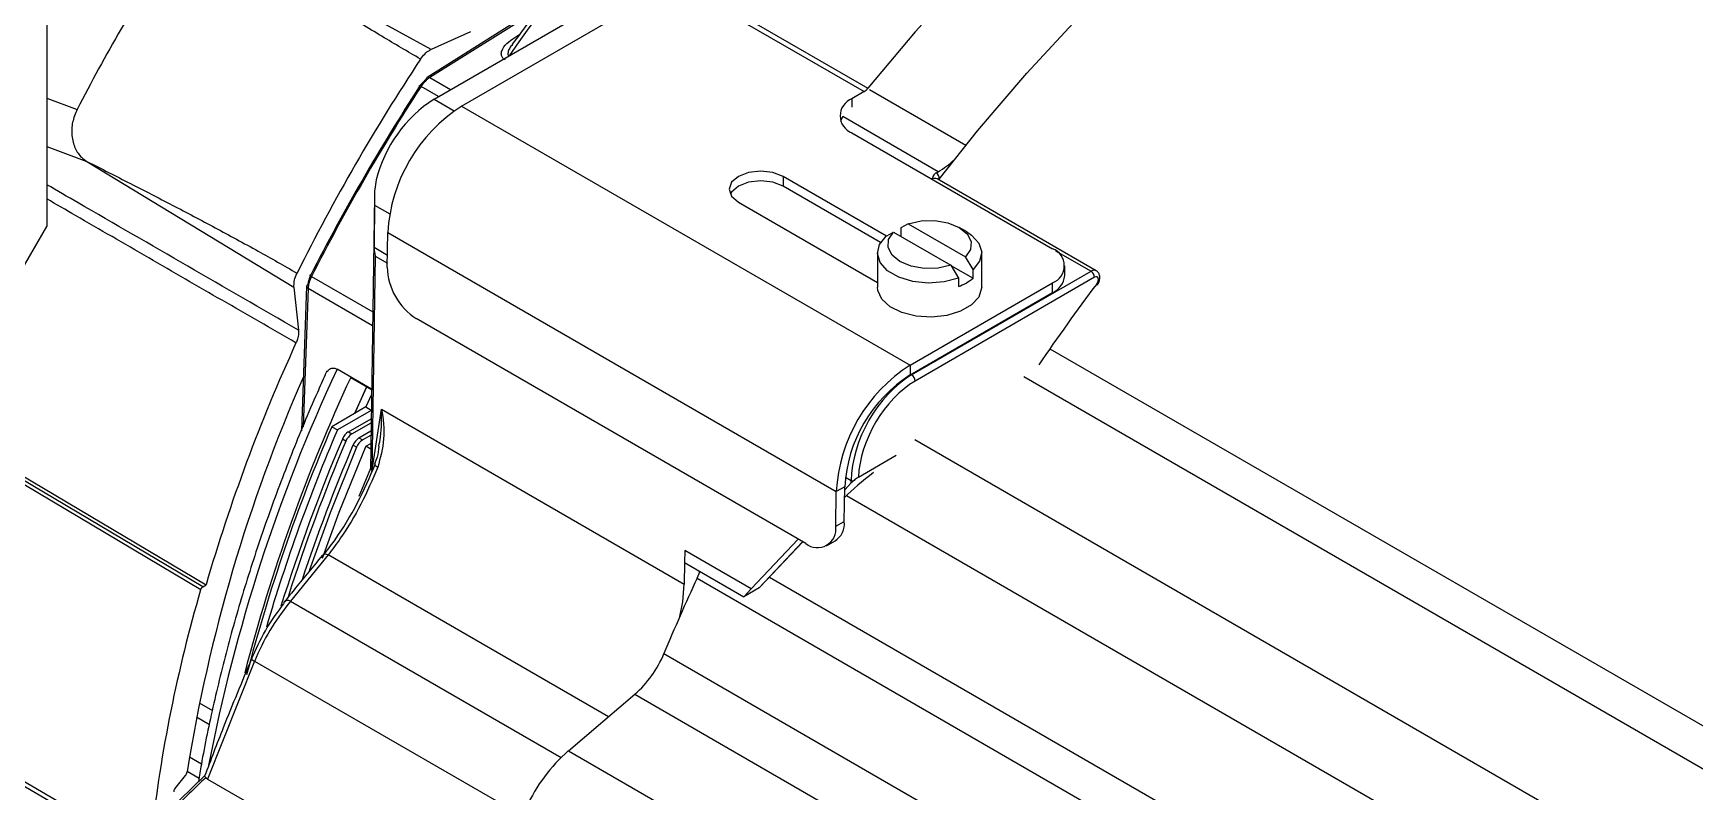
# Model space of a CAD drawing. Extents: x 7 to 135, y 1 to 99.
# Drawn here: x 16.031 to 21.008, y 79.508 to 81.779 of the extents above; entities that cross this region are included whole.
import ezdxf

# ---------------------------------------------------------------- set-up
doc = ezdxf.new("R2010")
doc.units = 0
doc.header["$MEASUREMENT"] = 0
doc.layers.add('OBJECT', color=7, linetype='CONTINUOUS')

msp = doc.modelspace()

# ---------------------------------------------------------------- linework, layer by layer
at = {"layer": 'OBJECT'}
for p, q in [((16.0712, 86.5282), (16.0712, 81.2003)), ((17.2224, 81.7305), (16.5864, 82.0797)), ((17.2315, 81.5821), (17.9667, 82.0066)), ((17.9657, 81.9409), (18.5314, 81.6143)), ((17.3141, 81.5613), (17.9545, 81.9309)), ((17.9545, 81.9309), (18.5202, 81.6044)), ((17.5505, 81.8599), (17.2106, 81.6469)), ((17.5429, 81.8497), (17.2183, 81.6463)), ((17.341, 81.7833), (17.2224, 81.7305)), ((17.4735, 81.7669), (17.4883, 81.7763)), ((17.2183, 81.6463), (17.2805, 81.6104)), ((17.2444, 81.5896), (17.1923, 81.6197)), ((18.5202, 81.6044), (18.4832, 81.583)), ((18.536, 81.6107), (18.8246, 81.4441)), ((16.0712, 81.5849), (16.1619, 81.5512)), ((17.2315, 81.5821), (17.292, 81.5472)), ((17.3141, 81.5613), (18.6576, 80.7857)), ((18.4832, 81.583), (18.4832, 81.5576)), ((18.4558, 81.5298), (18.4492, 81.5173)), ((18.7415, 81.3648), (18.4558, 81.5298)), ((16.0712, 81.4403), (16.1914, 81.3956)), ((18.4832, 81.481), (19.0843, 81.134)), ((16.1914, 81.3956), (16.8118, 81.0194)), ((18.5869, 81.1721), (18.2774, 81.3508)), ((18.2774, 81.3508), (18.2774, 81.3214)), ((18.7363, 81.3618), (18.7415, 81.3648)), ((19.2152, 81.0681), (18.7383, 81.3434)), ((17.053, 81.2915), (17.0407, 80.4712)), ((18.5693, 81.1529), (18.2774, 81.3214)), ((17.0532, 81.2648), (17.0985, 81.2387)), ((18.1431, 81.2732), (18.5596, 81.0328)), ((15.9828, 81.0472), (16.0712, 81.2003)), ((18.652, 81.2091), (18.6295, 81.1968)), ((18.6295, 81.1968), (18.6295, 81.1714)), ((18.652, 81.2091), (18.8236, 81.11)), ((18.8264, 81.1854), (18.8044, 81.198)), ((17.0913, 81.0788), (17.0928, 81.1824)), ((17.0928, 81.1824), (18.4364, 80.4068)), ((18.5856, 81.1714), (18.6081, 81.1838)), ((18.6081, 81.1838), (18.7797, 81.0847)), ((17.0548, 81.1123), (17.0451, 80.465)), ((17.0918, 81.1141), (17.0516, 81.1373)), ((17.0548, 81.1123), (17.0915, 81.0911)), ((18.5596, 81.1216), (18.5596, 81.0193)), ((18.8461, 81.0717), (18.8236, 81.11)), ((18.8721, 81.0193), (18.8721, 81.1216)), ((19.0936, 81.128), (19.1999, 81.0666)), ((16.864, 81.0509), (17.0478, 80.9449)), ((18.6622, 80.7562), (19.1999, 81.0666)), ((19.2105, 81.0485), (18.6728, 80.738)), ((18.7797, 81.0847), (18.8022, 81.0464)), ((18.7801, 81.0841), (18.8461, 81.046)), ((18.8022, 81.0464), (18.8022, 81.0207)), ((18.8461, 81.046), (18.8461, 81.0717)), ((19.1209, 81.0536), (19.1209, 81.083)), ((16.8118, 81.0194), (16.8254, 80.8903)), ((16.8496, 81.0216), (16.8339, 80.5892)), ((16.854, 81.0151), (16.839, 80.6012)), ((17.0471, 80.9036), (16.854, 81.0151)), ((18.6576, 80.7857), (19.0843, 81.032)), ((18.6576, 80.7563), (19.0843, 81.0026)), ((19.0843, 81.0026), (19.0843, 81.032)), ((18.3449, 80.2513), (17.1781, 80.9248)), ((19.0765, 80.8348), (29.3657, 74.8949)), ((17.0443, 80.7137), (16.9407, 80.7735)), ((16.9817, 80.7489), (17.0443, 80.7128)), ((18.6576, 80.7857), (18.6576, 80.7563)), ((18.6598, 80.7575), (18.6622, 80.7562)), ((18.9982, 80.7517), (28.7422, 75.1267)), ((16.9941, 80.6412), (17.0299, 80.7212)), ((16.9944, 80.6414), (17.03, 80.7211)), ((17.0441, 80.6979), (17.0272, 80.6603)), ((15.6488, 80.6623), (16.5482, 80.1278)), ((16.5385, 80.1218), (15.6526, 80.6482)), ((17.0272, 80.6603), (16.9249, 80.6013)), ((17.0433, 80.65), (16.9419, 80.5915)), ((17.0272, 80.6603), (17.0434, 80.651)), ((17.0451, 80.465), (17.074, 80.6537)), ((17.074, 80.6537), (17.9808, 80.1302)), ((16.5322, 80.113), (15.6526, 80.6357)), ((16.9249, 80.6013), (16.9419, 80.5915)), ((16.9746, 80.5859), (17.043, 80.6253)), ((16.9851, 80.5798), (17.0428, 80.6131)), ((16.9673, 80.5583), (16.9568, 80.5644)), ((16.9746, 80.5859), (16.9851, 80.5798)), ((16.9991, 80.54), (16.9885, 80.5461)), ((17.0063, 80.5675), (17.0424, 80.5884)), ((17.0063, 80.5675), (17.0169, 80.5615)), ((17.0169, 80.5615), (17.0422, 80.5761)), ((17.0266, 80.5426), (17.0419, 80.5514)), ((17.0416, 80.5339), (17.0266, 80.5426)), ((18.6713, 80.563), (28.4513, 74.9171)), ((18.5028, 80.4504), (18.6162, 80.5158)), ((17.0407, 80.4761), (17.0064, 80.3918)), ((18.4638, 80.4505), (18.4813, 80.4404)), ((18.4348, 80.3032), (18.4364, 80.4068)), ((18.4618, 80.421), (18.4364, 80.4068)), ((18.4603, 80.3174), (18.4618, 80.421)), ((18.4617, 80.4121), (18.4813, 80.4328)), ((18.4669, 80.3952), (28.3277, 74.7027)), ((18.4813, 80.4328), (18.4813, 80.4404)), ((18.4348, 80.3032), (18.4603, 80.3174)), ((18.1813, 80.1155), (18.3219, 80.2645)), ((18.2056, 80.1191), (18.3355, 80.2567)), ((18.2078, 80.1207), (18.3359, 80.2565)), ((18.4072, 80.245), (18.4327, 80.2592)), ((16.9142, 80.2174), (16.801, 80.0791)), ((16.8954, 80.2147), (16.896, 80.2155)), ((17.7536, 79.7328), (16.9142, 80.2174)), ((17.9817, 80.1951), (17.9808, 80.1302)), ((17.9823, 80.2305), (17.9817, 80.1951)), ((17.9824, 80.2304), (17.9817, 80.1951)), ((17.9817, 80.1951), (18.1595, 80.0924)), ((18.1813, 80.1155), (17.9823, 80.2305)), ((18.0195, 80.1477), (28.7788, 73.9365)), ((18.0269, 80.1647), (18.0269, 80.169)), ((18.2362, 80.1508), (28.2928, 74.3453)), ((16.5385, 80.1218), (16.5482, 80.1278)), ((18.2056, 80.1191), (18.1595, 80.0924)), ((18.1595, 80.0924), (18.1815, 80.1157)), ((18.1815, 80.1157), (18.1813, 80.1155)), ((16.801, 80.0791), (17.6119, 79.611)), ((16.6939, 79.8994), (16.553, 79.5464)), ((16.6939, 79.8994), (17.4962, 79.4362)), ((17.92, 79.922), (28.6734, 73.7142)), ((17.6338, 79.631), (17.833, 79.8003)), ((17.833, 79.8003), (20.9987, 77.9728)), ((16.528, 79.7742), (16.5672, 79.7515)), ((16.5585, 79.7088), (16.5196, 79.7312)), ((16.4986, 79.6129), (16.5347, 79.5921)), ((17.6338, 79.631), (20.7995, 77.8035)), ((16.3597, 79.316), (15.933, 79.5656)), ((15.9399, 79.5767), (16.3639, 79.3288)), ((16.5433, 79.5556), (16.4314, 79.4469)), ((16.4549, 79.5175), (16.4866, 79.5569)), ((16.5275, 79.5479), (16.4917, 79.5686)), ((16.553, 79.5464), (17.3251, 79.1006))]:
    msp.add_line(p, q, dxfattribs=at)
at = {"layer": 'OBJECT', "flags": 128}
for points in [[(21.1397, 83.1201), (20.998, 83.1254), (20.852, 83.1181), (20.7021, 83.0982), (20.549, 83.0656), (20.3933, 83.0207), (20.2354, 82.9634), (20.0761, 82.894), (19.9158, 82.8128), (19.7553, 82.7202), (19.595, 82.6163), (19.4357, 82.5017), (19.2778, 82.3767), (19.1221, 82.2419), (18.969, 82.0977), (18.8191, 81.9446), (18.6731, 81.7833), (18.5314, 81.6143)], [(18.7446, 81.3426), (18.8598, 81.4874), (19.007, 81.6597), (19.1587, 81.8237), (19.3142, 81.9787), (19.473, 82.124), (19.6344, 82.2592), (19.7978, 82.3837), (19.9626, 82.4969), (20.1279, 82.5984), (20.2933, 82.6878), (20.4581, 82.7648), (20.6215, 82.829), (20.7829, 82.8802), (20.9417, 82.9182), (21.0972, 82.9428), (21.2489, 82.954), (21.3961, 82.9516), (21.5229, 82.9381)], [(17.1923, 81.6197), (17.1904, 81.6207), (17.1888, 81.6216), (17.1876, 81.6221), (17.1868, 81.6224), (17.1865, 81.6223), (17.1866, 81.622), (17.1872, 81.6213), (17.1882, 81.6204)], [(18.2774, 81.3508), (18.2466, 81.3627), (18.2103, 81.3668), (18.1739, 81.3627), (18.1431, 81.3508), (18.1225, 81.333), (18.1153, 81.312), (18.1225, 81.291), (18.1431, 81.2732)], [(18.2774, 81.3214), (18.2466, 81.3333), (18.2103, 81.3374), (18.1739, 81.3333), (18.1431, 81.3214), (18.1225, 81.3036), (18.1187, 81.2973)], [(18.652, 81.2091), (18.6903, 81.2177), (18.7315, 81.2186), (18.7709, 81.2118), (18.8044, 81.198), (18.8283, 81.1787), (18.8401, 81.1559), (18.8385, 81.1322), (18.8236, 81.11)], [(18.8022, 81.0464), (18.7592, 81.0349), (18.7121, 81.0314), (18.6655, 81.0362), (18.6234, 81.0489), (18.5899, 81.0682), (18.5679, 81.0925), (18.5596, 81.1194), (18.5657, 81.1466), (18.5856, 81.1714)], [(18.7797, 81.0847), (18.7414, 81.0761), (18.7002, 81.0752), (18.6608, 81.082), (18.6273, 81.0958), (18.6034, 81.1151), (18.5916, 81.1379), (18.5932, 81.1616), (18.6081, 81.1838)], [(18.8264, 81.1854), (18.8418, 81.1749), (18.8638, 81.1507), (18.8721, 81.1237), (18.866, 81.0966), (18.8461, 81.0717)], [(16.8613, 81.0541), (16.86, 81.0545), (16.8592, 81.0547), (16.8588, 81.0547), (16.859, 81.0544), (16.8596, 81.0538), (16.8606, 81.053), (16.8621, 81.0521), (16.864, 81.0509)], [(18.8721, 81.0193), (18.872, 81.0159), (18.8633, 80.9895), (18.8416, 80.9657), (18.8086, 80.9467), (18.7675, 80.9342), (18.7217, 80.9292), (18.6754, 80.9322), (18.6327, 80.9429), (18.5974, 80.9605), (18.5726, 80.9832), (18.5606, 81.0092), (18.5596, 81.0193)], [(17.0266, 80.5426), (16.9465, 80.3447), (16.8957, 80.2063)], [(16.9991, 80.54), (16.9202, 80.3437), (16.8576, 80.1697)], [(17.0536, 80.4896), (17.0535, 80.4887), (17.054, 80.4873), (17.0552, 80.4856), (17.0572, 80.4838), (17.0598, 80.4818), (17.0629, 80.4797)], [(18.0195, 80.1477), (18.0258, 80.162), (18.0269, 80.1647)], [(17.9678, 80.0335), (17.9764, 80.0774), (17.9808, 80.1302)], [(16.6856, 79.9065), (16.6841, 79.9066), (16.6834, 79.9064), (16.6833, 79.9063)]]:
    msp.add_lwpolyline(points, dxfattribs=at)
at = {"layer": 'OBJECT'}
for centre, radius, start, end in [((21.4041, 78.9726), 4.8048, 125.6238, 145.2525), ((21.5226, 78.7737), 6.0375, 147.38935, 152.61066), ((22.2344, 78.3628), 6.0486, 146.49362, 153.50637), ((17.2149, 81.6411), 0.00727, 126.7419, 184.8155), ((17.214, 81.6401), 0.00761, 54.973, 116.6315), ((18.4987, 81.64), 0.0416, 301.0942, 321.8952), ((17.4524, 81.2406), 0.4067, 122.9013, 165.8639), ((17.5743, 81.1552), 0.4822, 122.6523, 176.7703), ((18.5026, 81.532), 0.0546, 110.7834, 249.2167), ((18.5954, 81.6134), 0.2884, 300.4592, 312.2854), ((18.732, 81.3303), 0.0145, 64.1767, 125.1223), ((18.7204, 81.3436), 0.0242, 357.7531, 48.8359), ((19.0649, 81.083), 0.0546, 290.7835, 69.2167), ((17.2805, 81.084), 0.1893, 181.5834, 237.267), ((18.752, 81.1584), 0.1466, 290.0537, 309.941), ((19.0583, 81.0598), 0.0629, 294.3746, 354.3053), ((19.1874, 81.0472), 0.0231, 3.2305, 57.3478), ((16.8568, 81.0207), 0.00728, 115.1885, 173.2423), ((16.857, 81.0219), 0.00741, 182.4205, 245.987), ((19.2137, 81.0251), 0.00439, 4.482, 48.3932), ((21.6716, 78.6329), 5.337, 155.4318, 163.7335), ((21.2722, 78.8033), 4.8413, 156.2829, 170.9096), ((21.545, 78.6238), 5.0814, 154.9723, 169.0695), ((21.737, 78.5426), 5.2422, 155.1097, 165.3905), ((18.9178, 80.3797), 0.4822, 122.6523, 176.7703), ((18.8879, 80.397), 0.4268, 122.6523, 176.7703), ((18.6497, 80.7367), 0.0231, 3.2305, 57.3478), ((21.7319, 78.5354), 5.2321, 156.7434, 165.3551), ((21.8398, 78.4916), 5.3291, 156.7937, 163.542), ((21.8782, 78.4722), 5.3477, 156.9685, 162.6866), ((21.9014, 78.4612), 5.3613, 156.9728, 162.257), ((21.9425, 78.4412), 5.3826, 156.9796, 161.5721), ((16.9991, 80.5474), 0.0456, 122.5271, 158.0845), ((17.0097, 80.5413), 0.0456, 122.5271, 158.0845), ((17.0309, 80.5291), 0.0456, 122.5271, 158.0845), ((17.0414, 80.523), 0.0456, 122.5271, 158.0845), ((18.4905, 80.4574), 0.0194, 241.7902, 259.708), ((18.3795, 80.295), 0.0559, 231.6285, 8.3671), ((18.399, 80.3107), 0.0616, 303.141, 6.1721), ((16.9065, 80.203), 0.0163, 61.818, 130.1244), ((23.6281, 77.5403), 6.185, 155.06611, 157.35142), ((20.7231, 78.8878), 4.3664, 163.7038, 173.5102), ((16.7907, 80.0708), 0.0102, 141.087, 184.4599), ((16.7933, 80.0645), 0.0165, 62.2338, 129.9889), ((16.7019, 79.9234), 0.0253, 222.7538, 251.6178), ((17.6174, 80.0464), 0.3273, 311.2321, 337.6504), ((17.9616, 79.2561), 0.4981, 131.172, 155.5824)]:
    msp.add_arc(centre, radius, start, end, dxfattribs=at)
for centre, major_axis, ratio, start_param, end_param in [((17.2074, 81.6045), (0.0225, 0.039), 0.54887, 0.802772, 1.477187), ((17.2183, 81.5982), (0.03, 0.052), 0.555998, 0.802772, 1.477187), ((18.679, 80.3826), (1.7474, 3.0268), 0.54887, 1.477187, 1.664557), ((18.6898, 80.3764), (1.7549, 3.0398), 0.548991, 1.477187, 1.664557), ((17.1255, 85.1322), (0.0764, 4.3987), 0.002435, 2.645046, 2.709785), ((16.8847, 81.0455), (0.0225, 0.039), 0.54887, 1.664557, 2.338662), ((16.8956, 81.0392), (0.03, 0.052), 0.555998, 1.664557, 2.338661), ((19.2001, 81.0417), (0.015, 0.0264), 0.582463, 0.007562, 0.780816), ((19.2107, 81.0358), (0.0075, 0.0135), 0.587367, 4.480116, 7.059464), ((20.6654, 79.2361), (1.8198, 3.2674), 0.587367, 1.338523, 1.419136), ((18.6652, 80.5421), (0.1267, 0.227), 0.586796, 0.776817, 2.327348), ((18.6758, 80.5362), (0.1192, 0.2141), 0.587367, 0.776279, 2.278207), ((18.5632, 80.4435), (0.1372, 0.1052), 0.148285, 1.568816, 2.287451), ((18.4919, 80.439), (0.0149, 0.0126), 0.141952, 1.782436, 2.234362), ((16.4584, 79.5124), (0.005, 0.00866), 0.577456, 1.309193, 2.356174)]:
    msp.add_ellipse(centre, major_axis=major_axis, ratio=ratio, start_param=start_param, end_param=end_param, dxfattribs=at)
for points, knots in [([(18.5971, 82.883), (18.5716, 82.8656), (18.4979, 82.8153), (18.3773, 82.7218), (18.236, 82.6037), (18.0969, 82.4766), (17.9606, 82.3415), (17.8276, 82.1988), (17.6984, 82.0489), (17.5773, 81.8982), (17.5017, 81.795), (17.4659, 81.7461)], [0, 0, 0, 0, 0.06295, 0.181624, 0.300284, 0.418928, 0.537557, 0.656172, 0.774775, 0.893367, 1, 1, 1, 1]), ([(17.1909, 81.7018), (17.1522, 81.7244), (17.0714, 81.7717), (16.9505, 81.846), (16.8285, 81.9229), (16.7072, 82.0009), (16.6272, 82.0531), (16.5864, 82.0797)], [0, 0, 0, 0, 0.187145, 0.391348, 0.595125, 0.793954, 1, 1, 1, 1]), ([(17.4441, 81.6996), (17.4411, 81.7018), (17.4353, 81.7062), (17.432, 81.7161), (17.4347, 81.7307), (17.4483, 81.7491), (17.465, 81.7609), (17.4735, 81.7669)], [0, 0, 0, 0, 0.1110982, 0.2213099, 0.3959169, 0.6900042, 1, 1, 1, 1]), ([(17.4663, 81.7458), (17.4633, 81.742), (17.4574, 81.7344), (17.4529, 81.7239), (17.4523, 81.7167), (17.4537, 81.713), (17.4553, 81.7118), (17.4561, 81.7112)], [0, 0, 0, 0, 0.338728, 0.67112, 0.848766, 0.923223, 1, 1, 1, 1]), ([(17.1909, 81.7018), (17.1949, 81.7071), (17.2029, 81.7178), (17.2143, 81.7266), (17.2207, 81.7297), (17.2224, 81.7305)], [0, 0, 0, 0, 0.425022, 0.850045, 1, 1, 1, 1]), ([(16.1619, 81.5512), (16.1567, 81.5384), (16.1463, 81.513), (16.1445, 81.4716), (16.1541, 81.4347), (16.1717, 81.4091), (16.1859, 81.3993), (16.1914, 81.3956)], [0, 0, 0, 0, 0.217935, 0.435233, 0.661572, 0.868602, 1, 1, 1, 1]), ([(16.1914, 81.3956), (16.2348, 81.3736), (16.32, 81.3303), (16.4483, 81.2643), (16.5759, 81.1972), (16.7006, 81.1296), (16.7821, 81.0832), (16.821, 81.0611)], [0, 0, 0, 0, 0.206023, 0.404821, 0.608638, 0.812835, 1, 1, 1, 1]), ([(17.058, 81.34), (17.0563, 81.3306), (17.0517, 81.305), (17.0526, 81.2804), (17.0532, 81.2648)], [0, 0, 0, 0, 0.364087, 1, 1, 1, 1]), ([(18.7363, 81.3618), (18.7348, 81.3608), (18.7268, 81.3553), (18.7248, 81.3477), (18.7231, 81.3419), (18.7231, 81.3419)], [0, 0, 0, 0, 0.182989, 0.994127, 1, 1, 1, 1]), ([(16.8254, 80.8903), (16.6038, 81.0182), (16.3504, 81.1645), (16.1023, 81.3077), (16.0712, 81.3257)], [0, 0, 0, 0, 0.874374, 1, 1, 1, 1]), ([(16.8178, 80.8519), (16.744, 80.8945), (16.5964, 80.9797), (16.3763, 81.1069), (16.2012, 81.2081), (16.0999, 81.2668), (16.0712, 81.2834)], [0, 0, 0, 0, 0.294553, 0.58909, 0.883609, 1, 1, 1, 1]), ([(17.0516, 81.1373), (17.0525, 81.1291), (17.0533, 81.1207), (17.0547, 81.1125), (17.0548, 81.1123)], [0, 0, 0, 0, 0.976643, 1, 1, 1, 1]), ([(16.8118, 81.0194), (16.8118, 81.0249), (16.8116, 81.0359), (16.8161, 81.0508), (16.82, 81.0589), (16.821, 81.0611)], [0, 0, 0, 0, 0.425019, 0.850042, 1, 1, 1, 1]), ([(19.218, 81.0253), (19.2198, 81.0279), (19.2237, 81.0339), (19.2264, 81.0443), (19.2258, 81.0544), (19.222, 81.0623), (19.2179, 81.067), (19.2151, 81.068), (19.2147, 81.0681)], [0, 0, 0, 0, 0.185986, 0.422168, 0.632875, 0.810167, 0.976328, 1, 1, 1, 1]), ([(16.8254, 80.8903), (16.8255, 80.8873), (16.8259, 80.8789), (16.8233, 80.8654), (16.8193, 80.8556), (16.8178, 80.8519)], [0, 0, 0, 0, 0.263887, 0.723097, 1, 1, 1, 1]), ([(16.9056, 80.7563), (16.8976, 80.7388), (16.8617, 80.6598), (16.803, 80.5181), (16.7326, 80.3315), (16.6704, 80.1446), (16.616, 79.9582), (16.5706, 79.773), (16.5407, 79.633), (16.5287, 79.5558), (16.5261, 79.5389)], [0, 0, 0, 0, 0.043432, 0.195623, 0.347851, 0.500105, 0.652392, 0.804717, 0.957085, 1, 1, 1, 1]), ([(16.9059, 80.7561), (16.9061, 80.757), (16.9072, 80.763), (16.9136, 80.77), (16.9222, 80.7766), (16.9319, 80.7775), (16.9379, 80.7748), (16.9407, 80.7735)], [0, 0, 0, 0, 0.051508, 0.3452349, 0.640768, 0.8306307, 1, 1, 1, 1]), ([(17.074, 80.6537), (17.074, 80.6535), (17.0791, 80.625), (17.0858, 80.5659), (17.0704, 80.508), (17.0629, 80.4797)], [0, 0, 0, 0, 0.004206, 0.5141, 1, 1, 1, 1]), ([(17.066, 80.5426), (17.0678, 80.5518), (17.0754, 80.5891), (17.0746, 80.6264), (17.074, 80.6535), (17.074, 80.6537)], [0, 0, 0, 0, 0.246737, 0.993704, 1, 1, 1, 1]), ([(17.0664, 80.5425), (17.0651, 80.5317), (17.0629, 80.5136), (17.0557, 80.4967), (17.0528, 80.49)], [0, 0, 0, 0, 0.5991372, 1, 1, 1, 1]), ([(16.8938, 80.2085), (16.9075, 80.2261), (16.9448, 80.2739), (17.004, 80.3711), (17.039, 80.4512), (17.0564, 80.4913)], [0, 0, 0, 0, 0.225818, 0.612729, 1, 1, 1, 1]), ([(17.0629, 80.4797), (17.0468, 80.4426), (17.0145, 80.3685), (16.9604, 80.2783), (16.9267, 80.2338), (16.9142, 80.2174)], [0, 0, 0, 0, 0.38674, 0.7737, 1, 1, 1, 1]), ([(18.5028, 80.4504), (18.5018, 80.4498), (18.4999, 80.4486), (18.4961, 80.4459), (18.4916, 80.4424), (18.4887, 80.4398), (18.487, 80.4384)], [0, 0, 0, 0, 0.176636, 0.351696, 0.634342, 1, 1, 1, 1]), ([(16.8961, 80.2154), (16.8694, 80.1831), (16.8312, 80.1371), (16.7942, 80.0908), (16.783, 80.0769)], [0, 0, 0, 0, 0.700034, 1, 1, 1, 1]), ([(16.5322, 80.113), (16.5323, 80.1135), (16.5327, 80.1146), (16.5334, 80.1161), (16.5342, 80.1175), (16.5352, 80.1188), (16.5362, 80.12), (16.5374, 80.121), (16.5381, 80.1216), (16.5385, 80.1218)], [0, 0, 0, 0, 0.143846, 0.287691, 0.43153, 0.575371, 0.719215, 0.857749, 1, 1, 1, 1]), ([(16.6856, 79.9065), (16.687, 79.9099), (16.7003, 79.9419), (16.7308, 80.0027), (16.7639, 80.0476), (16.7805, 80.07)], [0, 0, 0, 0, 0.055698, 0.528179, 1, 1, 1, 1]), ([(16.801, 80.0791), (16.7822, 80.0546), (16.7446, 80.0054), (16.7104, 79.9385), (16.6955, 79.9031), (16.6939, 79.8994)], [0, 0, 0, 0, 0.471497, 0.944245, 1, 1, 1, 1]), ([(16.6844, 79.9058), (16.6557, 79.8372), (16.6073, 79.7212), (16.5624, 79.6034), (16.544, 79.5553)], [0, 0, 0, 0, 0.590858, 1, 1, 1, 1]), ([(16.5475, 79.5511), (16.5146, 79.5193), (16.4793, 79.4851), (16.444, 79.4508), (16.4416, 79.4484)], [0, 0, 0, 0, 0.930023, 1, 1, 1, 1]), ([(16.4866, 79.5569), (16.4872, 79.5578), (16.4883, 79.5592), (16.4894, 79.5613), (16.4901, 79.5628), (16.4907, 79.5644), (16.4913, 79.5662), (16.4915, 79.5675), (16.4917, 79.5682)], [0, 0, 0, 0, 0.2699003, 0.4041588, 0.5384288, 0.6726872, 0.8069506, 1, 1, 1, 1]), ([(16.5435, 79.5555), (16.5435, 79.5555), (16.5433, 79.5557), (16.5447, 79.5546), (16.5466, 79.5522), (16.5475, 79.5511)], [0, 0, 0, 0, 0.1399915, 0.5801212, 1, 1, 1, 1]), ([(16.553, 79.5464), (16.551, 79.5477), (16.5489, 79.5492), (16.5476, 79.551), (16.5475, 79.5511)], [0, 0, 0, 0, 0.916074, 1, 1, 1, 1])]:
    msp.add_open_spline(points, degree=3, knots=knots, dxfattribs=at)

doc.saveas('drawing.dxf')
